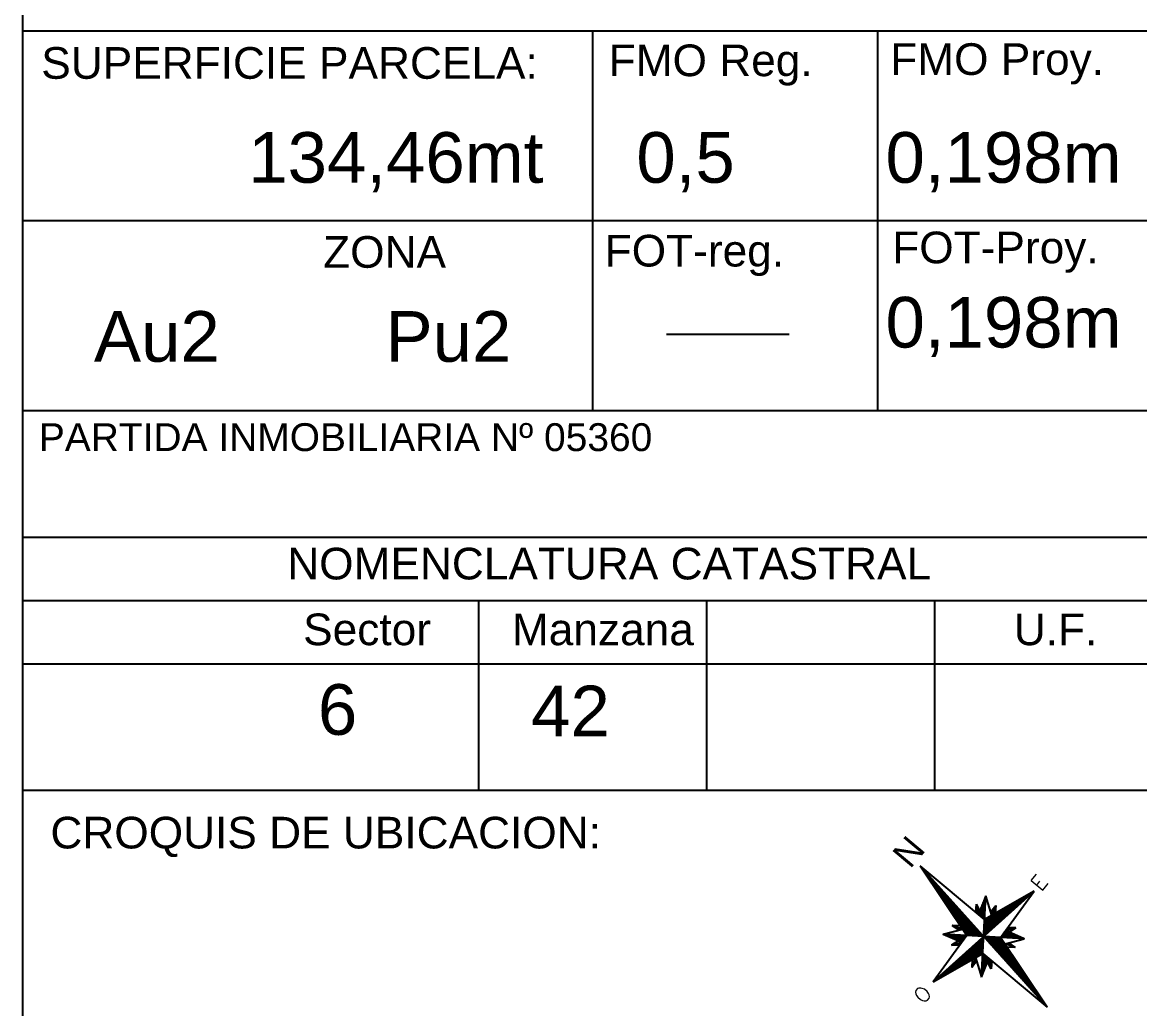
# Model space of a CAD drawing. Header units: millimetres. Extents: x 2439 to 2849, y 1282 to 1398.
# Drawn here: x 2565.92 to 2574.74, y 1341.52 to 1349.32 of the extents above; entities that cross this region are included whole.
import ezdxf

# ---------------------------------------------------------------- set-up
doc = ezdxf.new("R2010")
doc.units = ezdxf.units.MM
doc.styles.add('STYLE3', font='romans.shx', dxfattribs={"height": 0.08})
doc.styles.add('TEXTO1', font='sanss___.ttf', dxfattribs={"height": 0.3})

msp = doc.modelspace()

# ---------------------------------------------------------------- linework, layer by layer
for p, q in [((2565.91776, 1356.74974), (2565.91776, 1327.32459)), ((2565.91776, 1349.24974), (2583.91776, 1349.24974)), ((2570.41776, 1349.24974), (2570.41776, 1346.24974)), ((2572.66776, 1349.24974), (2572.66776, 1346.24974)), ((2565.91776, 1347.74974), (2577.16776, 1347.74974)), ((2571.00272, 1346.85314), (2571.97202, 1346.85314)), ((2565.91776, 1346.24974), (2583.91776, 1346.24974)), ((2565.91776, 1345.24974), (2574.91776, 1345.24974)), ((2565.91776, 1344.74974), (2574.91776, 1344.74974)), ((2569.51776, 1344.74974), (2569.51776, 1343.24974)), ((2571.31776, 1344.74974), (2571.31776, 1343.24974)), ((2573.11776, 1344.74974), (2573.11776, 1343.24974)), ((2565.91776, 1344.24974), (2583.91776, 1344.24974)), ((2565.91776, 1343.24974), (2574.91776, 1343.24974)), ((2573.00674, 1342.65217), (2573.00675, 1342.65229)), ((2573.51422, 1342.22862), (2573.00675, 1342.65229)), ((2573.00675, 1342.65229), (2573.37331, 1342.10214)), ((2573.00675, 1342.65229), (2574.00726, 1341.53756)), ((2573.00984, 1342.64752), (2573.0099, 1342.64877)), ((2573.01293, 1342.64287), (2573.01306, 1342.64525)), ((2573.01603, 1342.63823), (2573.01622, 1342.64173)), ((2573.01913, 1342.63358), (2573.01938, 1342.63821)), ((2573.02223, 1342.62893), (2573.02254, 1342.63469)), ((2573.02532, 1342.62428), (2573.0257, 1342.63117)), ((2573.02842, 1342.61963), (2573.02885, 1342.62765)), ((2573.03152, 1342.61498), (2573.03201, 1342.62414)), ((2573.03462, 1342.61033), (2573.03517, 1342.62062)), ((2573.03771, 1342.60569), (2573.03833, 1342.6171)), ((2573.04081, 1342.60104), (2573.04149, 1342.61358)), ((2573.04391, 1342.59639), (2573.04465, 1342.61006)), ((2573.04701, 1342.59174), (2573.0478, 1342.60654)), ((2573.0501, 1342.58709), (2573.05096, 1342.60302)), ((2573.0532, 1342.58244), (2573.05412, 1342.5995)), ((2573.0563, 1342.57779), (2573.05728, 1342.59598)), ((2573.05939, 1342.57315), (2573.06044, 1342.59247)), ((2573.06249, 1342.5685), (2573.0636, 1342.58895)), ((2573.06559, 1342.56385), (2573.06675, 1342.58543)), ((2573.06869, 1342.5592), (2573.06991, 1342.58191)), ((2573.07178, 1342.55455), (2573.07307, 1342.57839)), ((2573.07488, 1342.5499), (2573.07623, 1342.57487)), ((2573.07798, 1342.54525), (2573.07939, 1342.57135)), ((2573.08108, 1342.54061), (2573.08255, 1342.56783)), ((2573.08417, 1342.53596), (2573.0857, 1342.56431)), ((2573.08727, 1342.53131), (2573.08886, 1342.5608)), ((2573.09037, 1342.52666), (2573.09202, 1342.55728)), ((2573.09347, 1342.52201), (2573.09518, 1342.55376)), ((2573.09656, 1342.51736), (2573.09834, 1342.55024)), ((2573.09966, 1342.51271), (2573.1015, 1342.54672)), ((2573.10276, 1342.50807), (2573.10465, 1342.5432)), ((2573.10585, 1342.50342), (2573.10781, 1342.53968)), ((2573.10895, 1342.49877), (2573.11097, 1342.53616)), ((2573.11205, 1342.49412), (2573.11413, 1342.53264)), ((2573.11515, 1342.48947), (2573.11729, 1342.52913)), ((2573.11824, 1342.48482), (2573.12045, 1342.52561)), ((2573.12134, 1342.48017), (2573.1236, 1342.52209)), ((2573.12444, 1342.47552), (2573.12676, 1342.51857)), ((2573.12754, 1342.47088), (2573.12992, 1342.51505)), ((2573.13063, 1342.46623), (2573.13308, 1342.51153)), ((2573.13373, 1342.46158), (2573.13624, 1342.50801)), ((2573.13683, 1342.45693), (2573.1394, 1342.50449)), ((2573.14025, 1342.45192), (2573.14288, 1342.50062)), ((2573.14334, 1342.44727), (2573.14603, 1342.4971)), ((2573.14644, 1342.44263), (2573.14919, 1342.49358)), ((2573.14954, 1342.43798), (2573.15235, 1342.49006)), ((2573.15264, 1342.43333), (2573.15551, 1342.48654)), ((2573.15573, 1342.42868), (2573.15867, 1342.48302)), ((2573.15883, 1342.42403), (2573.16183, 1342.4795)), ((2573.10889, 1341.7376), (2573.90512, 1342.45225)), ((2573.16193, 1342.41938), (2573.16498, 1342.47598)), ((2573.16503, 1342.41473), (2573.16814, 1342.47247)), ((2573.16812, 1342.41009), (2573.1713, 1342.46895)), ((2573.17122, 1342.40544), (2573.17446, 1342.46543)), ((2573.17432, 1342.40079), (2573.17762, 1342.46191)), ((2573.17742, 1342.39614), (2573.18078, 1342.45839)), ((2573.18051, 1342.39149), (2573.18393, 1342.45487)), ((2573.18361, 1342.38684), (2573.18709, 1342.45135)), ((2573.18671, 1342.38219), (2573.19025, 1342.44783)), ((2573.1898, 1342.37755), (2573.19341, 1342.44431)), ((2573.1929, 1342.3729), (2573.19657, 1342.4408)), ((2573.196, 1342.36825), (2573.19973, 1342.43728)), ((2573.1991, 1342.3636), (2573.20289, 1342.43376)), ((2573.20219, 1342.35895), (2573.20604, 1342.43024)), ((2573.20529, 1342.3543), (2573.2092, 1342.42672)), ((2573.20839, 1342.34965), (2573.21236, 1342.4232)), ((2573.21149, 1342.34501), (2573.21552, 1342.41968)), ((2573.21458, 1342.34036), (2573.21868, 1342.41616)), ((2573.21768, 1342.33571), (2573.22184, 1342.41264)), ((2573.22078, 1342.33106), (2573.22499, 1342.40913)), ((2573.22388, 1342.32641), (2573.22815, 1342.40561)), ((2573.22697, 1342.32176), (2573.23131, 1342.40209)), ((2573.23007, 1342.31711), (2573.23447, 1342.39857)), ((2573.23317, 1342.31247), (2573.23763, 1342.39505)), ((2573.23627, 1342.30782), (2573.24079, 1342.39153)), ((2573.52431, 1342.41543), (2573.46633, 1342.26861)), ((2573.4897, 1341.77441), (2573.52431, 1342.41543)), ((2573.50688, 1342.23475), (2573.51543, 1342.39294)), ((2573.51009, 1342.23207), (2573.51931, 1342.40276)), ((2573.51329, 1342.2294), (2573.52318, 1342.41258)), ((2573.90512, 1342.45225), (2573.51422, 1342.22862)), ((2573.57134, 1342.2613), (2573.52431, 1342.41543)), ((2573.6407, 1342.0877), (2573.90512, 1342.45225)), ((2573.79805, 1342.35615), (2573.79999, 1342.39211)), ((2573.80157, 1342.35931), (2573.80345, 1342.39408)), ((2573.80509, 1342.36247), (2573.8069, 1342.39606)), ((2573.80861, 1342.36562), (2573.81036, 1342.39804)), ((2573.81213, 1342.36878), (2573.81381, 1342.40001)), ((2573.81564, 1342.37194), (2573.81727, 1342.40199)), ((2573.81916, 1342.3751), (2573.82072, 1342.40397)), ((2573.82268, 1342.37826), (2573.82418, 1342.40594)), ((2573.8262, 1342.38142), (2573.82763, 1342.40792)), ((2573.82972, 1342.38457), (2573.83109, 1342.4099)), ((2573.83324, 1342.38773), (2573.83454, 1342.41187)), ((2573.83676, 1342.39089), (2573.838, 1342.41385)), ((2573.84028, 1342.39405), (2573.84145, 1342.41583)), ((2573.8438, 1342.39721), (2573.84491, 1342.4178)), ((2573.84731, 1342.40037), (2573.84836, 1342.41978)), ((2573.85083, 1342.40352), (2573.85182, 1342.42176)), ((2573.85435, 1342.40668), (2573.85527, 1342.42373)), ((2573.85787, 1342.40984), (2573.85873, 1342.42571)), ((2573.86139, 1342.413), (2573.86218, 1342.42769)), ((2573.86491, 1342.41616), (2573.86564, 1342.42966)), ((2573.86843, 1342.41932), (2573.86909, 1342.43164)), ((2573.87195, 1342.42247), (2573.87255, 1342.43362)), ((2573.87547, 1342.42563), (2573.876, 1342.43559)), ((2573.87898, 1342.42879), (2573.87946, 1342.43757)), ((2573.8825, 1342.43195), (2573.88291, 1342.43954)), ((2573.88602, 1342.43511), (2573.88637, 1342.44152)), ((2573.88954, 1342.43827), (2573.88982, 1342.4435)), ((2573.89306, 1342.44142), (2573.89328, 1342.44547)), ((2573.89658, 1342.44458), (2573.89673, 1342.44745)), ((2573.9001, 1342.44774), (2573.90019, 1342.44943)), ((2573.90362, 1342.4509), (2573.90364, 1342.4514)), ((2573.23936, 1342.30317), (2573.24394, 1342.38801)), ((2573.24246, 1342.29852), (2573.2471, 1342.38449)), ((2573.24556, 1342.29387), (2573.25026, 1342.38097)), ((2573.24865, 1342.28922), (2573.25342, 1342.37746)), ((2573.25175, 1342.28457), (2573.25658, 1342.37394)), ((2573.25485, 1342.27992), (2573.25974, 1342.37042)), ((2573.25795, 1342.27528), (2573.26289, 1342.3669)), ((2573.26104, 1342.27063), (2573.26605, 1342.36338)), ((2573.26414, 1342.26598), (2573.26921, 1342.35986)), ((2573.26724, 1342.26133), (2573.27237, 1342.35634)), ((2573.27034, 1342.25668), (2573.27553, 1342.35282)), ((2573.27343, 1342.25203), (2573.27869, 1342.3493)), ((2573.27653, 1342.24738), (2573.28184, 1342.34579)), ((2573.27963, 1342.24274), (2573.285, 1342.34227)), ((2573.28273, 1342.23809), (2573.28816, 1342.33875)), ((2573.28582, 1342.23344), (2573.29132, 1342.33523)), ((2573.28892, 1342.22879), (2573.29448, 1342.33171)), ((2573.29202, 1342.22414), (2573.29764, 1342.32819)), ((2573.29511, 1342.21949), (2573.30079, 1342.32467)), ((2573.29821, 1342.21484), (2573.30395, 1342.32115)), ((2573.30131, 1342.2102), (2573.30711, 1342.31763)), ((2573.30441, 1342.20555), (2573.31027, 1342.31411)), ((2573.3075, 1342.2009), (2573.31343, 1342.3106)), ((2573.3106, 1342.19625), (2573.31659, 1342.30708)), ((2573.3137, 1342.1916), (2573.31974, 1342.30356)), ((2573.44714, 1342.35054), (2573.4428, 1342.28825)), ((2573.44601, 1342.28557), (2573.44907, 1342.34228)), ((2573.44714, 1342.35054), (2573.47715, 1342.296)), ((2573.44714, 1342.35054), (2573.46633, 1342.26861)), ((2573.44921, 1342.28289), (2573.45179, 1342.33066)), ((2573.45242, 1342.28022), (2573.45451, 1342.31904)), ((2573.45562, 1342.27754), (2573.45724, 1342.30742)), ((2573.47805, 1342.25882), (2573.48052, 1342.30454)), ((2573.48125, 1342.25614), (2573.4844, 1342.31436)), ((2573.48446, 1342.25347), (2573.48828, 1342.32419)), ((2573.48766, 1342.25079), (2573.49215, 1342.33401)), ((2573.49087, 1342.24812), (2573.49603, 1342.34383)), ((2573.49407, 1342.24545), (2573.49991, 1342.35365)), ((2573.49727, 1342.24277), (2573.50379, 1342.36347)), ((2573.50048, 1342.2401), (2573.50767, 1342.37329)), ((2573.50368, 1342.23742), (2573.51155, 1342.38312)), ((2573.56257, 1342.29006), (2573.60169, 1342.33979)), ((2573.60169, 1342.33979), (2573.57134, 1342.2613)), ((2573.57203, 1342.26309), (2573.5743, 1342.30497)), ((2573.57593, 1342.27315), (2573.57789, 1342.30953)), ((2573.57982, 1342.28321), (2573.58149, 1342.3141)), ((2573.58371, 1342.29328), (2573.58508, 1342.31867)), ((2573.5876, 1342.30334), (2573.58868, 1342.32324)), ((2573.59149, 1342.31341), (2573.59227, 1342.32781)), ((2573.59538, 1342.32347), (2573.59587, 1342.33238)), ((2573.60169, 1342.33979), (2573.59727, 1342.27613)), ((2573.59928, 1342.33353), (2573.59946, 1342.33695)), ((2573.6397, 1342.21402), (2573.64451, 1342.30316)), ((2573.64322, 1342.21718), (2573.64797, 1342.30514)), ((2573.64674, 1342.22034), (2573.65142, 1342.30711)), ((2573.65026, 1342.2235), (2573.65488, 1342.30909)), ((2573.65378, 1342.22666), (2573.65833, 1342.31106)), ((2573.65729, 1342.22982), (2573.66179, 1342.31304)), ((2573.66081, 1342.23297), (2573.66524, 1342.31502)), ((2573.66433, 1342.23613), (2573.6687, 1342.31699)), ((2573.66785, 1342.23929), (2573.67215, 1342.31897)), ((2573.67137, 1342.24245), (2573.67561, 1342.32095)), ((2573.67489, 1342.24561), (2573.67906, 1342.32292)), ((2573.67841, 1342.24877), (2573.68252, 1342.3249)), ((2573.68193, 1342.25192), (2573.68597, 1342.32688)), ((2573.68545, 1342.25508), (2573.68943, 1342.32885)), ((2573.68896, 1342.25824), (2573.69288, 1342.33083)), ((2573.69248, 1342.2614), (2573.69634, 1342.33281)), ((2573.696, 1342.26456), (2573.69979, 1342.33478)), ((2573.69952, 1342.26772), (2573.70325, 1342.33676)), ((2573.70304, 1342.27087), (2573.7067, 1342.33874)), ((2573.70656, 1342.27403), (2573.71016, 1342.34071)), ((2573.71008, 1342.27719), (2573.71361, 1342.34269)), ((2573.7136, 1342.28035), (2573.71707, 1342.34467)), ((2573.71712, 1342.28351), (2573.72052, 1342.34664)), ((2573.72063, 1342.28667), (2573.72398, 1342.34862)), ((2573.72415, 1342.28982), (2573.72744, 1342.3506)), ((2573.72767, 1342.29298), (2573.73089, 1342.35257)), ((2573.73119, 1342.29614), (2573.73435, 1342.35455)), ((2573.73471, 1342.2993), (2573.7378, 1342.35653)), ((2573.73823, 1342.30246), (2573.74126, 1342.3585)), ((2573.74175, 1342.30562), (2573.74471, 1342.36048)), ((2573.74527, 1342.30877), (2573.74817, 1342.36246)), ((2573.74879, 1342.31193), (2573.75162, 1342.36443)), ((2573.7523, 1342.31509), (2573.75508, 1342.36641)), ((2573.75582, 1342.31825), (2573.75853, 1342.36839)), ((2573.75934, 1342.32141), (2573.76199, 1342.37036)), ((2573.76286, 1342.32457), (2573.76544, 1342.37234)), ((2573.76638, 1342.32772), (2573.7689, 1342.37432)), ((2573.7699, 1342.33088), (2573.77235, 1342.37629)), ((2573.77342, 1342.33404), (2573.77581, 1342.37827)), ((2573.77694, 1342.3372), (2573.77926, 1342.38025)), ((2573.78046, 1342.34036), (2573.78272, 1342.38222)), ((2573.78397, 1342.34352), (2573.78617, 1342.3842)), ((2573.78749, 1342.34667), (2573.78963, 1342.38618)), ((2573.79101, 1342.34983), (2573.79308, 1342.38815)), ((2573.79453, 1342.35299), (2573.79654, 1342.39013)), ((2573.3168, 1342.18695), (2573.3229, 1342.30004)), ((2573.31989, 1342.1823), (2573.32606, 1342.29652)), ((2573.32299, 1342.17766), (2573.32922, 1342.293)), ((2573.32609, 1342.17301), (2573.33238, 1342.28948)), ((2573.32919, 1342.16836), (2573.33554, 1342.28596)), ((2573.33228, 1342.16371), (2573.33869, 1342.28244)), ((2573.33538, 1342.15906), (2573.34185, 1342.27893)), ((2573.33848, 1342.15441), (2573.34501, 1342.27541)), ((2573.34157, 1342.14976), (2573.34817, 1342.27189)), ((2573.34467, 1342.14512), (2573.35133, 1342.26837)), ((2573.34777, 1342.14047), (2573.35449, 1342.26485)), ((2573.35087, 1342.13582), (2573.35764, 1342.26133)), ((2573.35396, 1342.13117), (2573.3608, 1342.25781)), ((2573.35706, 1342.12652), (2573.36396, 1342.25429)), ((2573.36016, 1342.12187), (2573.36712, 1342.25077)), ((2573.36326, 1342.11722), (2573.37028, 1342.24726)), ((2573.36635, 1342.11257), (2573.37344, 1342.24374)), ((2573.36945, 1342.10793), (2573.37659, 1342.24022)), ((2573.37255, 1342.10328), (2573.37975, 1342.2367)), ((2573.37583, 1342.10201), (2573.38291, 1342.23318)), ((2573.37917, 1342.10183), (2573.38607, 1342.22966)), ((2573.38251, 1342.10165), (2573.38923, 1342.22614)), ((2573.38584, 1342.10146), (2573.39239, 1342.22262)), ((2573.38918, 1342.10128), (2573.39554, 1342.2191)), ((2573.39252, 1342.1011), (2573.3987, 1342.21559)), ((2573.44281, 1342.28824), (2573.44282, 1342.2885)), ((2573.45883, 1342.27487), (2573.45996, 1342.29581)), ((2573.46203, 1342.27219), (2573.46268, 1342.28419)), ((2573.46523, 1342.26952), (2573.4654, 1342.27257)), ((2573.46844, 1342.26684), (2573.46888, 1342.27508)), ((2573.47164, 1342.26417), (2573.47276, 1342.2849)), ((2573.47485, 1342.26149), (2573.47664, 1342.29472)), ((2573.5095, 1342.09716), (2573.51667, 1342.23002)), ((2573.51302, 1342.10032), (2573.52013, 1342.232)), ((2573.51654, 1342.10348), (2573.52358, 1342.23398)), ((2573.52006, 1342.10664), (2573.52704, 1342.23595)), ((2573.52358, 1342.1098), (2573.5305, 1342.23793)), ((2573.5271, 1342.11296), (2573.53395, 1342.23991)), ((2573.53061, 1342.11611), (2573.53741, 1342.24188)), ((2573.53413, 1342.11927), (2573.54086, 1342.24386)), ((2573.53765, 1342.12243), (2573.54432, 1342.24584)), ((2573.54117, 1342.12559), (2573.54777, 1342.24781)), ((2573.54469, 1342.12875), (2573.55123, 1342.24979)), ((2573.54821, 1342.13191), (2573.55468, 1342.25177)), ((2573.55173, 1342.13506), (2573.55814, 1342.25374)), ((2573.55525, 1342.13822), (2573.56159, 1342.25572)), ((2573.55877, 1342.14138), (2573.56505, 1342.2577)), ((2573.56228, 1342.14454), (2573.5685, 1342.25967)), ((2573.56331, 1342.28761), (2573.56351, 1342.29126)), ((2573.5658, 1342.1477), (2573.57196, 1342.26165)), ((2573.56616, 1342.27829), (2573.5671, 1342.29583)), ((2573.569, 1342.26896), (2573.5707, 1342.3004)), ((2573.56932, 1342.15086), (2573.57541, 1342.26363)), ((2573.57284, 1342.15402), (2573.57887, 1342.2656)), ((2573.57636, 1342.15717), (2573.58232, 1342.26758)), ((2573.57988, 1342.16033), (2573.58578, 1342.26956)), ((2573.5834, 1342.16349), (2573.58923, 1342.27153)), ((2573.58692, 1342.16665), (2573.59269, 1342.27351)), ((2573.59044, 1342.16981), (2573.59614, 1342.27549)), ((2573.59395, 1342.17297), (2573.5996, 1342.27746)), ((2573.59747, 1342.17612), (2573.60305, 1342.27944)), ((2573.60099, 1342.17928), (2573.60651, 1342.28142)), ((2573.60451, 1342.18244), (2573.60996, 1342.28339)), ((2573.60803, 1342.1856), (2573.61342, 1342.28537)), ((2573.61155, 1342.18876), (2573.61687, 1342.28735)), ((2573.61507, 1342.19192), (2573.62033, 1342.28932)), ((2573.61859, 1342.19507), (2573.62378, 1342.2913)), ((2573.62211, 1342.19823), (2573.62724, 1342.29328)), ((2573.62562, 1342.20139), (2573.63069, 1342.29525)), ((2573.62914, 1342.20455), (2573.63415, 1342.29723)), ((2573.63266, 1342.20771), (2573.6376, 1342.29921)), ((2573.63618, 1342.21087), (2573.64106, 1342.30118)), ((2573.1865, 1342.11223), (2573.33871, 1342.15406)), ((2573.32172, 1342.17957), (2573.25932, 1342.18196)), ((2573.33871, 1342.15406), (2573.25932, 1342.18196)), ((2573.25932, 1342.18196), (2573.31031, 1342.14626)), ((2573.25959, 1342.18177), (2573.2596, 1342.18187)), ((2573.26282, 1342.17951), (2573.26289, 1342.18071)), ((2573.26605, 1342.17725), (2573.26617, 1342.17956)), ((2573.26927, 1342.17499), (2573.26946, 1342.1784)), ((2573.2725, 1342.17273), (2573.27274, 1342.17725)), ((2573.27573, 1342.17047), (2573.27603, 1342.17609)), ((2573.27895, 1342.16821), (2573.27932, 1342.17494)), ((2573.28218, 1342.16595), (2573.2826, 1342.17378)), ((2573.28541, 1342.1637), (2573.28589, 1342.17263)), ((2573.28863, 1342.16144), (2573.28917, 1342.17147)), ((2573.29186, 1342.15918), (2573.29246, 1342.17032)), ((2573.29508, 1342.15692), (2573.29575, 1342.16916)), ((2573.29831, 1342.15466), (2573.29903, 1342.16801)), ((2573.30154, 1342.1524), (2573.30232, 1342.16685)), ((2573.30476, 1342.15014), (2573.3056, 1342.1657)), ((2573.30799, 1342.14788), (2573.30889, 1342.16454)), ((2573.31126, 1342.14652), (2573.31218, 1342.16339)), ((2573.31466, 1342.14746), (2573.31546, 1342.16223)), ((2573.31806, 1342.14839), (2573.31875, 1342.16108)), ((2573.32146, 1342.14932), (2573.32203, 1342.15992)), ((2573.32486, 1342.15026), (2573.32532, 1342.15877)), ((2573.32826, 1342.15119), (2573.32861, 1342.15761)), ((2573.33166, 1342.15213), (2573.33189, 1342.15646)), ((2573.33506, 1342.15306), (2573.33518, 1342.15531)), ((2573.33845, 1342.15399), (2573.33846, 1342.15415)), ((2573.39586, 1342.10092), (2573.40186, 1342.21207)), ((2573.3992, 1342.10074), (2573.40502, 1342.20855)), ((2573.40254, 1342.10056), (2573.40818, 1342.20503)), ((2573.40588, 1342.10038), (2573.41134, 1342.20151)), ((2573.40921, 1342.1002), (2573.41449, 1342.19799)), ((2573.41255, 1342.10002), (2573.41765, 1342.19447)), ((2573.41589, 1342.09984), (2573.42081, 1342.19095)), ((2573.41923, 1342.09966), (2573.42397, 1342.18743)), ((2573.42257, 1342.09948), (2573.42713, 1342.18392)), ((2573.42591, 1342.0993), (2573.43029, 1342.1804)), ((2573.42925, 1342.09912), (2573.43344, 1342.17688)), ((2573.43258, 1342.09894), (2573.4366, 1342.17336)), ((2573.43592, 1342.09876), (2573.43976, 1342.16984)), ((2573.43926, 1342.09858), (2573.44292, 1342.16632)), ((2573.4426, 1342.0984), (2573.44608, 1342.1628)), ((2573.44594, 1342.09822), (2573.44924, 1342.15928)), ((2573.44928, 1342.09804), (2573.45239, 1342.15576)), ((2573.45262, 1342.09786), (2573.45555, 1342.15225)), ((2573.45595, 1342.09768), (2573.45871, 1342.14873)), ((2573.45929, 1342.0975), (2573.46187, 1342.14521)), ((2573.46263, 1342.09732), (2573.46503, 1342.14169)), ((2573.46597, 1342.09714), (2573.46819, 1342.13817)), ((2573.46931, 1342.09696), (2573.47134, 1342.13465)), ((2573.47265, 1342.09678), (2573.4745, 1342.13113)), ((2573.47599, 1342.0966), (2573.47766, 1342.12761)), ((2573.66629, 1342.08632), (2573.66843, 1342.12593)), ((2573.66963, 1342.08614), (2573.67204, 1342.13092)), ((2573.67297, 1342.08596), (2573.67566, 1342.1359)), ((2573.6763, 1342.08578), (2573.67928, 1342.14089)), ((2573.67934, 1342.14097), (2573.76064, 1342.1627)), ((2573.82751, 1342.07762), (2573.67934, 1342.14097)), ((2573.67964, 1342.0856), (2573.68256, 1342.1396)), ((2573.68268, 1342.14187), (2573.6829, 1342.14588)), ((2573.68298, 1342.08542), (2573.68583, 1342.1382)), ((2573.68608, 1342.14277), (2573.68652, 1342.15087)), ((2573.68632, 1342.08524), (2573.6891, 1342.1368)), ((2573.68948, 1342.14368), (2573.69013, 1342.15585)), ((2573.68966, 1342.08506), (2573.69238, 1342.1354)), ((2573.69287, 1342.14459), (2573.69375, 1342.16084)), ((2573.693, 1342.08488), (2573.69565, 1342.134)), ((2573.69627, 1342.1455), (2573.69733, 1342.16513)), ((2573.69634, 1342.0847), (2573.69892, 1342.1326)), ((2573.76064, 1342.1627), (2573.69687, 1342.16515)), ((2573.69967, 1342.1464), (2573.70067, 1342.165)), ((2573.69967, 1342.08452), (2573.70219, 1342.1312)), ((2573.70301, 1342.08434), (2573.70547, 1342.1298)), ((2573.70307, 1342.14731), (2573.70401, 1342.16487)), ((2573.70635, 1342.08416), (2573.70874, 1342.1284)), ((2573.70646, 1342.14822), (2573.70735, 1342.16475)), ((2573.76064, 1342.1627), (2573.70699, 1342.12915)), ((2573.70969, 1342.08398), (2573.71201, 1342.127)), ((2573.70986, 1342.14913), (2573.7107, 1342.16462)), ((2573.71326, 1342.15004), (2573.71404, 1342.16449)), ((2573.71665, 1342.15094), (2573.71738, 1342.16436)), ((2573.72005, 1342.15185), (2573.72072, 1342.16423)), ((2573.72345, 1342.15276), (2573.72406, 1342.1641)), ((2573.72685, 1342.15367), (2573.7274, 1342.16397)), ((2573.73024, 1342.15458), (2573.73074, 1342.16385)), ((2573.73364, 1342.15548), (2573.73409, 1342.16372)), ((2573.73704, 1342.15639), (2573.73743, 1342.16359)), ((2573.74044, 1342.1573), (2573.74077, 1342.16346)), ((2573.74383, 1342.15821), (2573.74411, 1342.16333)), ((2573.74723, 1342.15911), (2573.74745, 1342.1632)), ((2573.75063, 1342.16002), (2573.75079, 1342.16308)), ((2573.75403, 1342.16093), (2573.75413, 1342.16295)), ((2573.75742, 1342.16184), (2573.75748, 1342.16282)), ((2573.37331, 1342.10214), (2573.10889, 1341.7376)), ((2573.1865, 1342.11223), (2573.33467, 1342.04887)), ((2573.82751, 1342.07762), (2573.1865, 1342.11223)), ((2573.18882, 1342.11124), (2573.18887, 1342.1121)), ((2573.19209, 1342.10984), (2573.1922, 1342.11192)), ((2573.19536, 1342.10844), (2573.19554, 1342.11174)), ((2573.19864, 1342.10704), (2573.19888, 1342.11156)), ((2573.20191, 1342.10564), (2573.20222, 1342.11138)), ((2573.20518, 1342.10424), (2573.20556, 1342.1112)), ((2573.20846, 1342.10284), (2573.2089, 1342.11102)), ((2573.21173, 1342.10144), (2573.21224, 1342.11084)), ((2573.215, 1342.10004), (2573.21557, 1342.11066)), ((2573.21827, 1342.09864), (2573.21891, 1342.11048)), ((2573.22155, 1342.09724), (2573.22225, 1342.1103)), ((2573.22482, 1342.09584), (2573.22559, 1342.11012)), ((2573.22809, 1342.09444), (2573.22893, 1342.10994)), ((2573.23136, 1342.09304), (2573.23227, 1342.10976)), ((2573.23464, 1342.09164), (2573.23561, 1342.10958)), ((2573.23791, 1342.09024), (2573.23894, 1342.1094)), ((2573.24118, 1342.08884), (2573.24228, 1342.10922)), ((2573.24446, 1342.08745), (2573.24562, 1342.10904)), ((2573.24773, 1342.08605), (2573.24896, 1342.10886)), ((2573.251, 1342.08465), (2573.2523, 1342.10868)), ((2573.30702, 1342.06069), (2573.25337, 1342.02715)), ((2573.25337, 1342.02715), (2573.33467, 1342.04887)), ((2573.25427, 1342.08325), (2573.25564, 1342.1085)), ((2573.25755, 1342.08185), (2573.25898, 1342.10832)), ((2573.26082, 1342.08045), (2573.26231, 1342.10813)), ((2573.26409, 1342.07905), (2573.26565, 1342.10795)), ((2573.26737, 1342.07765), (2573.26899, 1342.10777)), ((2573.27064, 1342.07625), (2573.27233, 1342.10759)), ((2573.27391, 1342.07485), (2573.27567, 1342.10741)), ((2573.27718, 1342.07345), (2573.27901, 1342.10723)), ((2573.28046, 1342.07205), (2573.28235, 1342.10705)), ((2573.28373, 1342.07065), (2573.28569, 1342.10687)), ((2573.287, 1342.06925), (2573.28902, 1342.10669)), ((2573.29028, 1342.06785), (2573.29236, 1342.10651)), ((2573.29355, 1342.06645), (2573.2957, 1342.10633)), ((2573.29469, 1342.02556), (2573.29538, 1342.03837)), ((2573.29682, 1342.06505), (2573.29904, 1342.10615)), ((2573.29803, 1342.02543), (2573.29878, 1342.03928)), ((2573.30009, 1342.06366), (2573.30238, 1342.10597)), ((2573.30137, 1342.0253), (2573.30217, 1342.04019)), ((2573.30337, 1342.06226), (2573.30572, 1342.10579)), ((2573.30471, 1342.02517), (2573.30557, 1342.0411)), ((2573.30664, 1342.06086), (2573.30906, 1342.10561)), ((2573.30805, 1342.02505), (2573.30897, 1342.04201)), ((2573.30991, 1342.05946), (2573.31239, 1342.10543)), ((2573.3114, 1342.02492), (2573.31237, 1342.04291)), ((2573.31318, 1342.05806), (2573.31573, 1342.10525)), ((2573.31474, 1342.02479), (2573.31576, 1342.04382)), ((2573.31646, 1342.05666), (2573.31907, 1342.10507)), ((2573.31816, 1342.02611), (2573.31916, 1342.04473)), ((2573.31973, 1342.05526), (2573.32241, 1342.10489)), ((2573.32177, 1342.0311), (2573.32256, 1342.04564)), ((2573.323, 1342.05386), (2573.32575, 1342.10471)), ((2573.32539, 1342.03609), (2573.32596, 1342.04654)), ((2573.32628, 1342.05246), (2573.32909, 1342.10453)), ((2573.32901, 1342.04107), (2573.32935, 1342.04745)), ((2573.32955, 1342.05106), (2573.33243, 1342.10435)), ((2573.33263, 1342.04606), (2573.33275, 1342.04836)), ((2573.33282, 1342.04966), (2573.33576, 1342.10417)), ((2573.33624, 1342.05105), (2573.3391, 1342.10399)), ((2573.33986, 1342.05604), (2573.34244, 1342.10381)), ((2573.34348, 1342.06102), (2573.34578, 1342.10363)), ((2573.3471, 1342.06601), (2573.34912, 1342.10345)), ((2573.35072, 1342.071), (2573.35246, 1342.10327)), ((2573.35433, 1342.07599), (2573.3558, 1342.10309)), ((2573.35795, 1342.08097), (2573.35913, 1342.10291)), ((2573.36157, 1342.08596), (2573.36247, 1342.10273)), ((2573.36519, 1342.09095), (2573.36581, 1342.10255)), ((2573.3688, 1342.09594), (2573.36915, 1342.10237)), ((2573.37242, 1342.10092), (2573.37249, 1342.10219)), ((2573.44004, 1341.92705), (2573.44616, 1342.04031)), ((2573.4435, 1341.92903), (2573.44968, 1342.04347)), ((2573.44696, 1341.931), (2573.4532, 1342.04663)), ((2573.45041, 1341.93298), (2573.45672, 1342.04979)), ((2573.45387, 1341.93496), (2573.46024, 1342.05295)), ((2573.45732, 1341.93693), (2573.46376, 1342.05611)), ((2573.46078, 1341.93891), (2573.46727, 1342.05926)), ((2573.46423, 1341.94089), (2573.47079, 1342.06242)), ((2573.46769, 1341.94286), (2573.47431, 1342.06558)), ((2573.47114, 1341.94484), (2573.47783, 1342.06874)), ((2573.4746, 1341.94682), (2573.48135, 1342.0719)), ((2573.47805, 1341.94879), (2573.48487, 1342.07506)), ((2573.47933, 1342.09642), (2573.48082, 1342.12409)), ((2573.48151, 1341.95077), (2573.48839, 1342.07821)), ((2573.48266, 1342.09624), (2573.48398, 1342.12058)), ((2573.48496, 1341.95275), (2573.49191, 1342.08137)), ((2573.486, 1342.09606), (2573.48714, 1342.11706)), ((2573.48842, 1341.95472), (2573.49543, 1342.08453)), ((2573.48934, 1342.09588), (2573.49029, 1342.11354)), ((2573.49187, 1341.9567), (2573.49894, 1342.08769)), ((2573.49268, 1342.0957), (2573.49345, 1342.11002)), ((2573.49533, 1341.95867), (2573.50246, 1342.09085)), ((2573.49602, 1342.09552), (2573.49661, 1342.1065)), ((2573.49878, 1341.96065), (2573.50598, 1342.09401)), ((2573.49936, 1342.09534), (2573.49977, 1342.10298)), ((2573.5027, 1342.09516), (2573.50293, 1342.09946)), ((2573.50603, 1342.09497), (2573.50609, 1342.09594)), ((2573.50924, 1342.09242), (2573.50937, 1342.09479)), ((2573.5124, 1342.08891), (2573.51271, 1342.09461)), ((2573.51556, 1342.08539), (2573.51605, 1342.09443)), ((2573.51872, 1342.08187), (2573.51939, 1342.09425)), ((2573.52188, 1342.07835), (2573.52273, 1342.09407)), ((2573.52504, 1342.07483), (2573.52607, 1342.09389)), ((2573.5282, 1342.07131), (2573.5294, 1342.09371)), ((2573.53135, 1342.06779), (2573.53274, 1342.09353)), ((2573.53451, 1342.06427), (2573.53608, 1342.09335)), ((2573.53767, 1342.06075), (2573.53942, 1342.09317)), ((2573.54083, 1342.05724), (2573.54276, 1342.09299)), ((2573.54399, 1342.05372), (2573.5461, 1342.09281)), ((2573.54715, 1342.0502), (2573.54944, 1342.09263)), ((2573.5503, 1342.04668), (2573.55278, 1342.09245)), ((2573.55346, 1342.04316), (2573.55611, 1342.09227)), ((2573.55662, 1342.03964), (2573.55945, 1342.09209)), ((2573.55978, 1342.03612), (2573.56279, 1342.09191)), ((2573.56294, 1342.0326), (2573.56613, 1342.09173)), ((2573.5661, 1342.02908), (2573.56947, 1342.09155)), ((2573.56925, 1342.02557), (2573.57281, 1342.09137)), ((2573.57241, 1342.02205), (2573.57615, 1342.09119)), ((2573.57557, 1342.01853), (2573.57948, 1342.09101)), ((2573.57873, 1342.01501), (2573.58282, 1342.09083)), ((2573.58189, 1342.01149), (2573.58616, 1342.09065)), ((2573.58505, 1342.00797), (2573.5895, 1342.09047)), ((2573.5882, 1342.00445), (2573.59284, 1342.09029)), ((2573.59136, 1342.00093), (2573.59618, 1342.09011)), ((2573.59452, 1341.99741), (2573.59952, 1342.08993)), ((2573.59768, 1341.9939), (2573.60285, 1342.08975)), ((2573.60084, 1341.99038), (2573.60619, 1342.08957)), ((2573.604, 1341.98686), (2573.60953, 1342.08939)), ((2573.60715, 1341.98334), (2573.61287, 1342.08921)), ((2573.61031, 1341.97982), (2573.61621, 1342.08903)), ((2573.61347, 1341.9763), (2573.61955, 1342.08885)), ((2573.61663, 1341.97278), (2573.62289, 1342.08867)), ((2573.61979, 1341.96926), (2573.62622, 1342.08849)), ((2573.62295, 1341.96574), (2573.62956, 1342.0883)), ((2573.6261, 1341.96223), (2573.6329, 1342.08812)), ((2573.62926, 1341.95871), (2573.63624, 1342.08794)), ((2573.63242, 1341.95519), (2573.63958, 1342.08776)), ((2573.63558, 1341.95167), (2573.64276, 1342.08462)), ((2573.63874, 1341.94815), (2573.64585, 1342.07997)), ((2574.00726, 1341.53756), (2573.6407, 1342.0877)), ((2573.6419, 1341.94463), (2573.64895, 1342.07532)), ((2573.64292, 1342.08758), (2573.6431, 1342.09102)), ((2573.64505, 1341.94111), (2573.65205, 1342.07067)), ((2573.64626, 1342.0874), (2573.64672, 1342.096)), ((2573.64821, 1341.93759), (2573.65515, 1342.06602)), ((2573.6496, 1342.08722), (2573.65034, 1342.10099)), ((2573.65137, 1341.93407), (2573.65824, 1342.06137)), ((2573.65293, 1342.08704), (2573.65396, 1342.10598)), ((2573.65453, 1341.93056), (2573.66134, 1342.05672)), ((2573.65627, 1342.08686), (2573.65757, 1342.11097)), ((2573.65769, 1341.92704), (2573.66444, 1342.05208)), ((2573.65961, 1342.08668), (2573.66119, 1342.11595)), ((2573.66085, 1341.92352), (2573.66754, 1342.04743)), ((2573.66295, 1342.0865), (2573.66481, 1342.12094)), ((2573.664, 1341.92), (2573.67063, 1342.04278)), ((2573.66716, 1341.91648), (2573.67373, 1342.03813)), ((2573.6753, 1342.03578), (2573.82751, 1342.07762)), ((2573.68349, 1342.0329), (2573.68378, 1342.03811)), ((2573.68678, 1342.03175), (2573.68717, 1342.03905)), ((2573.69007, 1342.03059), (2573.69057, 1342.03998)), ((2573.69335, 1342.02944), (2573.69397, 1342.04091)), ((2573.69664, 1342.02828), (2573.69737, 1342.04185)), ((2573.69992, 1342.02713), (2573.70077, 1342.04278)), ((2573.70321, 1342.02597), (2573.70414, 1342.04328)), ((2573.7037, 1342.04359), (2573.75469, 1342.00788)), ((2573.7065, 1342.02482), (2573.70737, 1342.04102)), ((2573.70978, 1342.02366), (2573.7106, 1342.03876)), ((2573.71303, 1342.0838), (2573.71529, 1342.1256)), ((2573.71637, 1342.08362), (2573.71856, 1342.1242)), ((2573.71971, 1342.08344), (2573.72183, 1342.1228)), ((2573.72304, 1342.08326), (2573.7251, 1342.1214)), ((2573.72638, 1342.08308), (2573.72838, 1342.12)), ((2573.72972, 1342.0829), (2573.73165, 1342.11861)), ((2573.73306, 1342.08272), (2573.73492, 1342.11721)), ((2573.7364, 1342.08254), (2573.7382, 1342.11581)), ((2573.73974, 1342.08236), (2573.74147, 1342.11441)), ((2573.74308, 1342.08218), (2573.74474, 1342.11301)), ((2573.74642, 1342.082), (2573.74801, 1342.11161)), ((2573.74975, 1342.08182), (2573.75129, 1342.11021)), ((2573.75309, 1342.08163), (2573.75456, 1342.10881)), ((2573.75643, 1342.08145), (2573.75783, 1342.10741)), ((2573.75977, 1342.08127), (2573.76111, 1342.10601)), ((2573.76311, 1342.08109), (2573.76438, 1342.10461)), ((2573.76645, 1342.08091), (2573.76765, 1342.10321)), ((2573.76979, 1342.08073), (2573.77092, 1342.10181)), ((2573.77312, 1342.08055), (2573.7742, 1342.10041)), ((2573.77646, 1342.08037), (2573.77747, 1342.09901)), ((2573.7798, 1342.08019), (2573.78074, 1342.09761)), ((2573.78314, 1342.08001), (2573.78401, 1342.09621)), ((2573.78648, 1342.07983), (2573.78729, 1342.09482)), ((2573.78982, 1342.07965), (2573.79056, 1342.09342)), ((2573.79316, 1342.07947), (2573.79383, 1342.09202)), ((2573.79649, 1342.07929), (2573.79711, 1342.09062)), ((2573.79983, 1342.07911), (2573.80038, 1342.08922)), ((2573.80317, 1342.07893), (2573.80365, 1342.08782)), ((2573.80651, 1342.07875), (2573.80692, 1342.08642)), ((2573.80985, 1342.07857), (2573.8102, 1342.08502)), ((2573.81319, 1342.07839), (2573.81347, 1342.08362)), ((2573.81653, 1342.07821), (2573.81674, 1342.08222)), ((2573.81986, 1342.07803), (2573.82002, 1342.08082)), ((2573.8232, 1342.07785), (2573.82329, 1342.07942)), ((2573.82654, 1342.07767), (2573.82656, 1342.07802)), ((2573.10889, 1341.7376), (2573.49978, 1341.96122)), ((2573.31713, 1342.0247), (2573.25337, 1342.02715)), ((2573.25459, 1342.0271), (2573.25461, 1342.02748)), ((2573.25793, 1342.02697), (2573.25801, 1342.02839)), ((2573.26127, 1342.02684), (2573.26141, 1342.0293)), ((2573.26462, 1342.02672), (2573.2648, 1342.0302)), ((2573.26796, 1342.02659), (2573.2682, 1342.03111)), ((2573.2713, 1342.02646), (2573.2716, 1342.03202)), ((2573.27464, 1342.02633), (2573.275, 1342.03293)), ((2573.27798, 1342.0262), (2573.27839, 1342.03384)), ((2573.28132, 1342.02607), (2573.28179, 1342.03474)), ((2573.28466, 1342.02594), (2573.28519, 1342.03565)), ((2573.28801, 1342.02582), (2573.28859, 1342.03656)), ((2573.29135, 1342.02569), (2573.29198, 1342.03747)), ((2573.3433, 1341.8717), (2573.34763, 1341.95188)), ((2573.34676, 1341.87368), (2573.35115, 1341.95504)), ((2573.35021, 1341.87566), (2573.35467, 1341.9582)), ((2573.35367, 1341.87763), (2573.35819, 1341.96136)), ((2573.35712, 1341.87961), (2573.36171, 1341.96451)), ((2573.36058, 1341.88159), (2573.36523, 1341.96767)), ((2573.36403, 1341.88356), (2573.36875, 1341.97083)), ((2573.36749, 1341.88554), (2573.37226, 1341.97399)), ((2573.37094, 1341.88752), (2573.37578, 1341.97715)), ((2573.3744, 1341.88949), (2573.3793, 1341.98031)), ((2573.37785, 1341.89147), (2573.38282, 1341.98346)), ((2573.38131, 1341.89345), (2573.38634, 1341.98662)), ((2573.38476, 1341.89542), (2573.38986, 1341.98978)), ((2573.38822, 1341.8974), (2573.39338, 1341.99294)), ((2573.39167, 1341.89938), (2573.3969, 1341.9961)), ((2573.39513, 1341.90135), (2573.40042, 1341.99926)), ((2573.39858, 1341.90333), (2573.40393, 1342.00241)), ((2573.40204, 1341.90531), (2573.40745, 1342.00557)), ((2573.40549, 1341.90728), (2573.41097, 1342.00873)), ((2573.40895, 1341.90926), (2573.41449, 1342.01189)), ((2573.4124, 1341.91124), (2573.41801, 1342.01505)), ((2573.41586, 1341.91321), (2573.42153, 1342.01821)), ((2573.41931, 1341.91519), (2573.42505, 1342.02136)), ((2573.42277, 1341.91717), (2573.42857, 1342.02452)), ((2573.42622, 1341.91914), (2573.43209, 1342.02768)), ((2573.42968, 1341.92112), (2573.4356, 1342.03084)), ((2573.43313, 1341.9231), (2573.43912, 1342.034)), ((2573.43659, 1341.92507), (2573.44264, 1342.03716)), ((2573.49245, 1341.78139), (2573.50206, 1341.95933)), ((2573.49633, 1341.79121), (2573.50526, 1341.95665)), ((2573.49978, 1341.96122), (2574.00726, 1341.53756)), ((2573.50021, 1341.80103), (2573.50847, 1341.95398)), ((2573.50409, 1341.81085), (2573.51167, 1341.9513)), ((2573.67032, 1341.91296), (2573.67683, 1342.03348)), ((2573.67348, 1341.90944), (2573.67993, 1342.02883)), ((2573.75469, 1342.00788), (2573.6753, 1342.03578)), ((2573.67664, 1341.90592), (2573.68302, 1342.02418)), ((2573.67692, 1342.03521), (2573.67698, 1342.03624)), ((2573.6798, 1341.9024), (2573.68612, 1342.01954)), ((2573.68021, 1342.03406), (2573.68038, 1342.03718)), ((2573.68295, 1341.89889), (2573.68922, 1342.01489)), ((2573.68611, 1341.89537), (2573.69232, 1342.01024)), ((2573.68927, 1341.89185), (2573.69541, 1342.00559)), ((2573.75469, 1342.00788), (2573.69229, 1342.01028)), ((2573.69243, 1341.88833), (2573.69851, 1342.00094)), ((2573.69559, 1341.88481), (2573.70161, 1341.99629)), ((2573.69875, 1341.88129), (2573.7047, 1341.99164)), ((2573.7019, 1341.87777), (2573.7078, 1341.987)), ((2573.70506, 1341.87425), (2573.7109, 1341.98235)), ((2573.70822, 1341.87073), (2573.714, 1341.9777)), ((2573.71138, 1341.86722), (2573.71709, 1341.97305)), ((2573.71307, 1342.02251), (2573.71382, 1342.0365)), ((2573.71454, 1341.8637), (2573.72019, 1341.9684)), ((2573.71635, 1342.02135), (2573.71705, 1342.03424)), ((2573.7177, 1341.86018), (2573.72329, 1341.96375)), ((2573.71964, 1342.0202), (2573.72028, 1342.03198)), ((2573.72085, 1341.85666), (2573.72639, 1341.9591)), ((2573.72293, 1342.01904), (2573.7235, 1342.02972)), ((2573.72401, 1341.85314), (2573.72948, 1341.95446)), ((2573.72621, 1342.01789), (2573.72673, 1342.02746)), ((2573.72717, 1341.84962), (2573.73258, 1341.94981)), ((2573.7295, 1342.01673), (2573.72996, 1342.0252)), ((2573.73278, 1342.01558), (2573.73318, 1342.02294)), ((2573.73607, 1342.01442), (2573.73641, 1342.02068)), ((2573.73936, 1342.01327), (2573.73963, 1342.01842)), ((2573.74264, 1342.01211), (2573.74286, 1342.01616)), ((2573.74593, 1342.01096), (2573.74609, 1342.01391)), ((2573.74921, 1342.0098), (2573.74931, 1342.01165)), ((2573.7525, 1342.00865), (2573.75254, 1342.00939)), ((2573.24656, 1341.81636), (2573.2491, 1341.86345)), ((2573.25002, 1341.81834), (2573.25262, 1341.86661)), ((2573.25347, 1341.82031), (2573.25614, 1341.86976)), ((2573.25693, 1341.82229), (2573.25966, 1341.87292)), ((2573.26038, 1341.82426), (2573.26318, 1341.87608)), ((2573.26384, 1341.82624), (2573.2667, 1341.87924)), ((2573.26729, 1341.82822), (2573.27022, 1341.8824)), ((2573.27075, 1341.83019), (2573.27373, 1341.88556)), ((2573.2742, 1341.83217), (2573.27725, 1341.88871)), ((2573.27766, 1341.83415), (2573.28077, 1341.89187)), ((2573.28111, 1341.83612), (2573.28429, 1341.89503)), ((2573.28457, 1341.8381), (2573.28781, 1341.89819)), ((2573.28802, 1341.84008), (2573.29133, 1341.90135)), ((2573.29148, 1341.84205), (2573.29485, 1341.90451)), ((2573.29493, 1341.84403), (2573.29837, 1341.90766)), ((2573.29839, 1341.84601), (2573.30189, 1341.91082)), ((2573.30184, 1341.84798), (2573.30541, 1341.91398)), ((2573.3053, 1341.84996), (2573.30892, 1341.91714)), ((2573.30875, 1341.85194), (2573.31244, 1341.9203)), ((2573.31221, 1341.85391), (2573.31596, 1341.92346)), ((2573.31566, 1341.85589), (2573.31948, 1341.92661)), ((2573.31912, 1341.85787), (2573.323, 1341.92977)), ((2573.32257, 1341.85984), (2573.32652, 1341.93293)), ((2573.32603, 1341.86182), (2573.33004, 1341.93609)), ((2573.32948, 1341.8638), (2573.33356, 1341.93925)), ((2573.33294, 1341.86577), (2573.33708, 1341.94241)), ((2573.33639, 1341.86775), (2573.34059, 1341.94556)), ((2573.33985, 1341.86973), (2573.34411, 1341.94872)), ((2573.44266, 1341.92855), (2573.41231, 1341.85006)), ((2573.41674, 1341.91372), (2573.41231, 1341.85006)), ((2573.45144, 1341.89979), (2573.41231, 1341.85006)), ((2573.41965, 1341.85938), (2573.42026, 1341.8706)), ((2573.42324, 1341.86395), (2573.42415, 1341.88066)), ((2573.42684, 1341.86852), (2573.42804, 1341.89073)), ((2573.43043, 1341.87309), (2573.43193, 1341.90079)), ((2573.43403, 1341.87766), (2573.43582, 1341.91086)), ((2573.43762, 1341.88223), (2573.43971, 1341.92092)), ((2573.44122, 1341.8868), (2573.44335, 1341.92629)), ((2573.44266, 1341.92855), (2573.4897, 1341.77441)), ((2573.44481, 1341.89137), (2573.4462, 1341.91697)), ((2573.44841, 1341.89594), (2573.44904, 1341.90764)), ((2573.4897, 1341.77441), (2573.54768, 1341.92124)), ((2573.50796, 1341.82067), (2573.51487, 1341.94863)), ((2573.51184, 1341.8305), (2573.51808, 1341.94595)), ((2573.51572, 1341.84032), (2573.52128, 1341.94328)), ((2573.5196, 1341.85014), (2573.52449, 1341.9406)), ((2573.52348, 1341.85996), (2573.52769, 1341.93793)), ((2573.52736, 1341.86978), (2573.53089, 1341.93525)), ((2573.53124, 1341.8796), (2573.5341, 1341.93258)), ((2573.53512, 1341.88943), (2573.5373, 1341.9299)), ((2573.56687, 1341.8393), (2573.53686, 1341.89384)), ((2573.53899, 1341.89925), (2573.54051, 1341.92723)), ((2573.54287, 1341.90907), (2573.54371, 1341.92455)), ((2573.54675, 1341.91889), (2573.54691, 1341.92188)), ((2573.54768, 1341.92124), (2573.56687, 1341.8393)), ((2573.54975, 1341.9124), (2573.55012, 1341.9192)), ((2573.55247, 1341.90078), (2573.55332, 1341.91653)), ((2573.55519, 1341.88916), (2573.55652, 1341.91385)), ((2573.55791, 1341.87754), (2573.55973, 1341.91118)), ((2573.56063, 1341.86592), (2573.56293, 1341.9085)), ((2573.56335, 1341.85431), (2573.56614, 1341.90583)), ((2573.56608, 1341.84269), (2573.56934, 1341.90316)), ((2573.5712, 1341.9016), (2573.56687, 1341.8393)), ((2573.73033, 1341.8461), (2573.73568, 1341.94516)), ((2573.73349, 1341.84258), (2573.73878, 1341.94051)), ((2573.73665, 1341.83906), (2573.74187, 1341.93586)), ((2573.7398, 1341.83555), (2573.74497, 1341.93121)), ((2573.74296, 1341.83203), (2573.74807, 1341.92656)), ((2573.74612, 1341.82851), (2573.75116, 1341.92191)), ((2573.74928, 1341.82499), (2573.75426, 1341.91727)), ((2573.75244, 1341.82147), (2573.75736, 1341.91262)), ((2573.7556, 1341.81795), (2573.76046, 1341.90797)), ((2573.75875, 1341.81443), (2573.76355, 1341.90332)), ((2573.76191, 1341.81091), (2573.76665, 1341.89867)), ((2573.76507, 1341.80739), (2573.76975, 1341.89402)), ((2573.76823, 1341.80388), (2573.77285, 1341.88937)), ((2573.77139, 1341.80036), (2573.77594, 1341.88473)), ((2573.77455, 1341.79684), (2573.77904, 1341.88008)), ((2573.7777, 1341.79332), (2573.78214, 1341.87543)), ((2573.78086, 1341.7898), (2573.78524, 1341.87078)), ((2573.78402, 1341.78628), (2573.78833, 1341.86613)), ((2573.78718, 1341.78276), (2573.79143, 1341.86148)), ((2573.14982, 1341.76101), (2573.15057, 1341.77501)), ((2573.15327, 1341.76299), (2573.15409, 1341.77817)), ((2573.15673, 1341.76497), (2573.15761, 1341.78133)), ((2573.16018, 1341.76694), (2573.16113, 1341.78449)), ((2573.16364, 1341.76892), (2573.16465, 1341.78765)), ((2573.16709, 1341.7709), (2573.16817, 1341.7908)), ((2573.17055, 1341.77287), (2573.17169, 1341.79396)), ((2573.174, 1341.77485), (2573.17521, 1341.79712)), ((2573.17746, 1341.77683), (2573.17872, 1341.80028)), ((2573.18091, 1341.7788), (2573.18224, 1341.80344)), ((2573.18437, 1341.78078), (2573.18576, 1341.8066)), ((2573.18782, 1341.78276), (2573.18928, 1341.80975)), ((2573.19128, 1341.78473), (2573.1928, 1341.81291)), ((2573.19473, 1341.78671), (2573.19632, 1341.81607)), ((2573.19819, 1341.78869), (2573.19984, 1341.81923)), ((2573.20164, 1341.79066), (2573.20336, 1341.82239)), ((2573.2051, 1341.79264), (2573.20688, 1341.82555)), ((2573.20855, 1341.79462), (2573.21039, 1341.82871)), ((2573.21201, 1341.79659), (2573.21391, 1341.83186)), ((2573.21546, 1341.79857), (2573.21743, 1341.83502)), ((2573.21892, 1341.80055), (2573.22095, 1341.83818)), ((2573.22237, 1341.80252), (2573.22447, 1341.84134)), ((2573.22583, 1341.8045), (2573.22799, 1341.8445)), ((2573.22928, 1341.80648), (2573.23151, 1341.84766)), ((2573.23274, 1341.80845), (2573.23503, 1341.85081)), ((2573.23619, 1341.81043), (2573.23855, 1341.85397)), ((2573.23965, 1341.81241), (2573.24206, 1341.85713)), ((2573.24311, 1341.81438), (2573.24558, 1341.86029)), ((2573.41246, 1341.85025), (2573.41247, 1341.85047)), ((2573.41605, 1341.85482), (2573.41636, 1341.86054)), ((2573.79034, 1341.77924), (2573.79453, 1341.85683)), ((2573.7935, 1341.77572), (2573.79763, 1341.85219)), ((2573.79665, 1341.77221), (2573.80072, 1341.84754)), ((2573.79981, 1341.76869), (2573.80382, 1341.84289)), ((2573.80297, 1341.76517), (2573.80692, 1341.83824)), ((2573.80613, 1341.76165), (2573.81001, 1341.83359)), ((2573.80929, 1341.75813), (2573.81311, 1341.82894)), ((2573.81245, 1341.75461), (2573.81621, 1341.82429)), ((2573.8156, 1341.75109), (2573.81931, 1341.81965)), ((2573.81876, 1341.74757), (2573.8224, 1341.815)), ((2573.82192, 1341.74405), (2573.8255, 1341.81035)), ((2573.82508, 1341.74054), (2573.8286, 1341.8057)), ((2573.82824, 1341.73702), (2573.8317, 1341.80105)), ((2573.8314, 1341.7335), (2573.83479, 1341.7964)), ((2573.83455, 1341.72998), (2573.83789, 1341.79175)), ((2573.83771, 1341.72646), (2573.84099, 1341.78711)), ((2573.84087, 1341.72294), (2573.84409, 1341.78246)), ((2573.84403, 1341.71942), (2573.84718, 1341.77781)), ((2573.84719, 1341.7159), (2573.85028, 1341.77316)), ((2573.11181, 1341.73927), (2573.11187, 1341.74027)), ((2573.11527, 1341.74125), (2573.11538, 1341.74343)), ((2573.11872, 1341.74322), (2573.1189, 1341.74659)), ((2573.12218, 1341.7452), (2573.12242, 1341.74975)), ((2573.12563, 1341.74718), (2573.12594, 1341.7529)), ((2573.12909, 1341.74915), (2573.12946, 1341.75606)), ((2573.13254, 1341.75113), (2573.13298, 1341.75922)), ((2573.136, 1341.75311), (2573.1365, 1341.76238)), ((2573.13945, 1341.75508), (2573.14002, 1341.76554)), ((2573.14291, 1341.75706), (2573.14354, 1341.7687)), ((2573.14636, 1341.75904), (2573.14705, 1341.77185)), ((2573.85035, 1341.71238), (2573.85338, 1341.76851)), ((2573.85351, 1341.70887), (2573.85647, 1341.76386)), ((2573.85666, 1341.70535), (2573.85957, 1341.75921)), ((2573.85982, 1341.70183), (2573.86267, 1341.75456)), ((2573.86298, 1341.69831), (2573.86577, 1341.74992)), ((2573.86614, 1341.69479), (2573.86886, 1341.74527)), ((2573.8693, 1341.69127), (2573.87196, 1341.74062)), ((2573.87246, 1341.68775), (2573.87506, 1341.73597)), ((2573.87561, 1341.68423), (2573.87816, 1341.73132)), ((2573.87877, 1341.68071), (2573.88125, 1341.72667)), ((2573.88193, 1341.67719), (2573.88435, 1341.72202)), ((2573.88509, 1341.67368), (2573.88745, 1341.71738)), ((2573.88825, 1341.67016), (2573.89055, 1341.71273)), ((2573.89141, 1341.66664), (2573.89364, 1341.70808)), ((2573.89456, 1341.66312), (2573.89674, 1341.70343)), ((2573.89772, 1341.6596), (2573.89984, 1341.69878)), ((2573.90088, 1341.65608), (2573.90293, 1341.69413)), ((2573.90404, 1341.65256), (2573.90603, 1341.68948)), ((2573.9072, 1341.64904), (2573.90913, 1341.68484)), ((2573.91036, 1341.64552), (2573.91223, 1341.68019)), ((2573.91351, 1341.64201), (2573.91532, 1341.67554)), ((2573.91667, 1341.63849), (2573.91842, 1341.67089)), ((2573.91983, 1341.63497), (2573.92152, 1341.66624)), ((2573.92299, 1341.63145), (2573.92462, 1341.66159)), ((2573.92615, 1341.62793), (2573.92771, 1341.65694)), ((2573.92931, 1341.62441), (2573.93081, 1341.6523)), ((2573.93246, 1341.62089), (2573.93391, 1341.64765)), ((2573.93562, 1341.61737), (2573.93701, 1341.643)), ((2573.93878, 1341.61385), (2573.9401, 1341.63835)), ((2573.94194, 1341.61034), (2573.9432, 1341.6337)), ((2573.9451, 1341.60682), (2573.9463, 1341.62905)), ((2573.94826, 1341.6033), (2573.9494, 1341.6244)), ((2573.95141, 1341.59978), (2573.95249, 1341.61975)), ((2573.95457, 1341.59626), (2573.95559, 1341.61511)), ((2573.95773, 1341.59274), (2573.95869, 1341.61046)), ((2573.96089, 1341.58922), (2573.96178, 1341.60581)), ((2573.96405, 1341.5857), (2573.96488, 1341.60116)), ((2573.96721, 1341.58218), (2573.96798, 1341.59651)), ((2573.97036, 1341.57867), (2573.97108, 1341.59186)), ((2573.97352, 1341.57515), (2573.97417, 1341.58721)), ((2573.97668, 1341.57163), (2573.97727, 1341.58257)), ((2573.97984, 1341.56811), (2573.98037, 1341.57792)), ((2573.983, 1341.56459), (2573.98347, 1341.57327)), ((2573.98616, 1341.56107), (2573.98656, 1341.56862)), ((2573.98931, 1341.55755), (2573.98966, 1341.56397)), ((2573.99247, 1341.55403), (2573.99276, 1341.55932)), ((2573.99563, 1341.55051), (2573.99586, 1341.55467)), ((2573.99879, 1341.547), (2573.99895, 1341.55003)), ((2574.00195, 1341.54348), (2574.00205, 1341.54538)), ((2574.00511, 1341.53996), (2574.00515, 1341.54073))]:
    msp.add_line(p, q)

# ---------------------------------------------------------------- texts
at = {"style": 'TEXTO1'}
for s, height, p in [('SUPERFICIE PARCELA: ', 0.25, (2566.06724, 1348.87054)), ('FMO Reg. ', 0.25, (2570.54661, 1348.89114)), ('FMO Proy.', 0.25, (2572.76917, 1348.90095)), ('134,46mt', 0.4, (2567.70128, 1348.04908)), ('0,5', 0.4, (2570.76502, 1348.04908)), ('0,198m', 0.4, (2572.73196, 1348.04908)), ('ZONA', 0.25, (2568.29253, 1347.37771)), ('FOT-reg.', 0.25, (2570.51509, 1347.38752)), ('FOT-Proy.', 0.25, (2572.78493, 1347.41307)), ('0,198m', 0.4, (2572.73196, 1346.74746)), ('Au2', 0.4, (2566.4824, 1346.63507)), ('Pu2', 0.4, (2568.78409, 1346.63507)), ('PARTIDA INMOBILIARIA Nº 05360', 0.22, (2566.04799, 1345.92948)), ('NOMENCLATURA CATASTRAL', 0.25, (2568.0088, 1344.91561)), ('Sector', 0.25, (2568.13437, 1344.39607)), ('Manzana', 0.25, (2569.78253, 1344.39607)), ('U.F.', 0.25, (2573.74479, 1344.39607)), ('6', 0.4, (2568.25097, 1343.68815)), ('42', 0.4, (2569.93447, 1343.6763)), ('CROQUIS DE UBICACION:', 0.25, (2566.13941, 1342.79052))]:
    msp.add_text(s, height=height, dxfattribs=at).set_placement(p)
for s, height, rotation, style, p in [('N', 0.2, 49.961051, 'TEXTO1', (2572.92618, 1342.62353)), ('E', 0.11812, 50.444786, 'STYLE3', (2573.96044, 1342.44608)), ('O', 0.11812, 50.444786, 'STYLE3', (2573.0339, 1341.5569))]:
    msp.add_text(s, height=height, rotation=rotation, dxfattribs=dict(style=style)).set_placement(p)

doc.saveas('drawing.dxf')
